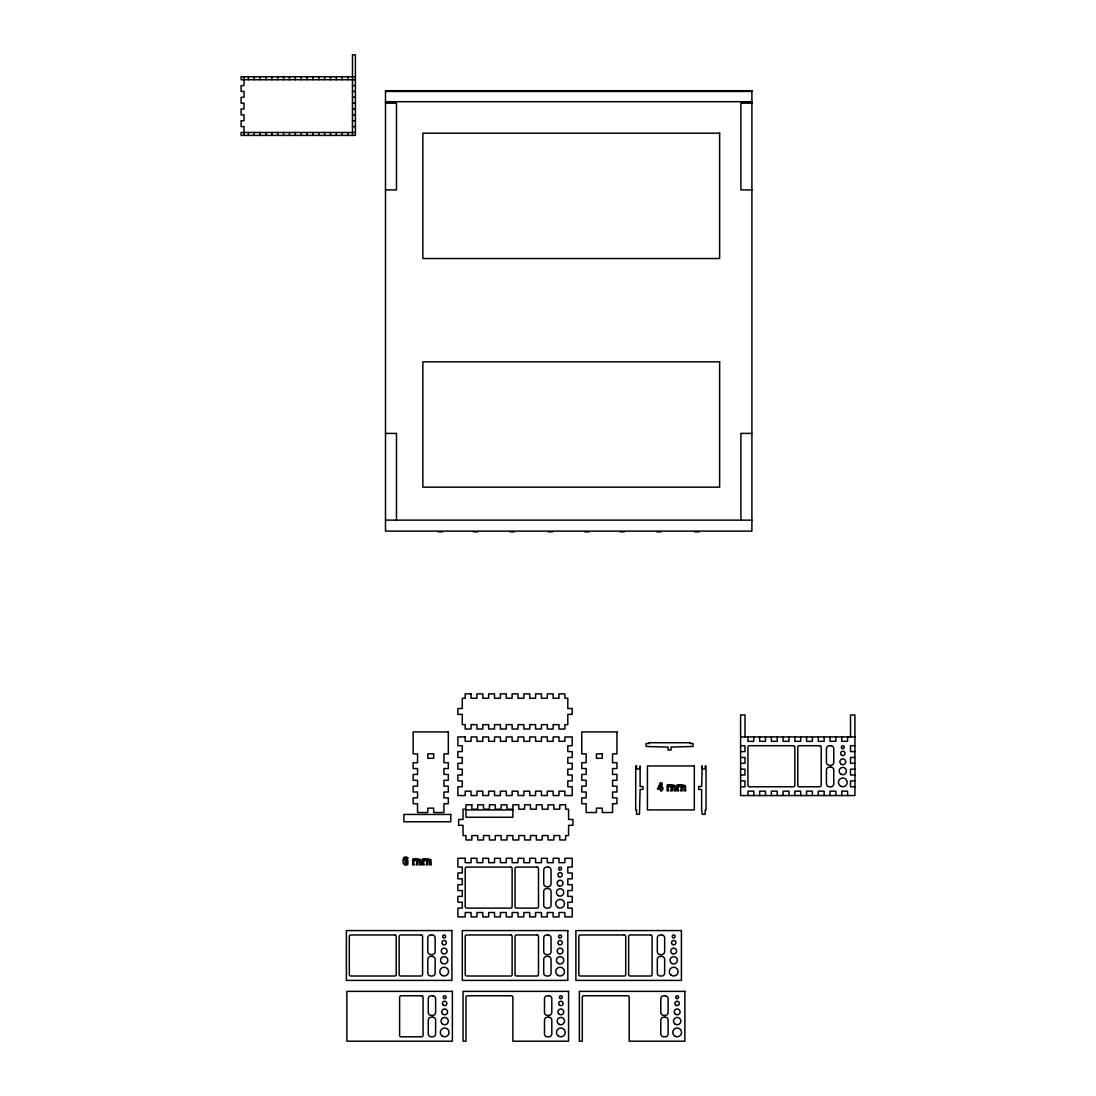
<?xml version="1.0" encoding="UTF-8"?>
<svg xmlns="http://www.w3.org/2000/svg" width="1096" height="1096" viewBox="0 0 1096 1096"><rect width="100%" height="100%" fill="white"/><g stroke="black" fill="none" stroke-linecap="round" stroke-linejoin="round"><path stroke-width="1.5" d="M355.405 76.788L241.079 76.788L241.079 79.72L355.405 79.72M352.474 85.584L355.405 85.584M352.474 91.434L355.405 91.434M385.491 91.434L751.897 91.434M352.474 97.297L355.405 97.297M385.491 101.695L751.897 101.695M352.474 103.161L355.405 103.161M385.491 103.161L396.478 103.161L396.478 189.896L385.491 189.896M751.897 103.161L740.896 103.161L740.896 189.896L751.897 189.896M352.474 109.025L355.405 109.025M352.474 114.888L355.405 114.888M352.474 120.752L355.405 120.752M352.474 126.615L355.405 126.615M355.405 132.479L241.079 132.479L241.079 135.411L355.405 135.411L355.405 54.8L352.474 54.8L352.474 135.411M385.491 433.413L396.478 433.413L396.478 520.134M751.897 433.413L740.896 433.413L740.896 520.134M385.491 520.134L751.897 520.134M438.249 531.861L442.647 531.861M473.417 531.861L477.815 531.861M510.065 531.861L514.462 531.861M548.164 531.861L552.562 531.861M584.812 531.861L589.21 531.861M619.98 531.861L624.378 531.861M656.627 531.861L661.025 531.861M694.727 531.861L699.125 531.861M740.595 736.937L854.921 736.937M740.595 745.718L744.992 745.718L744.992 751.582L740.595 751.582M854.921 745.718L850.523 745.718L850.523 751.582L854.921 751.582M740.595 757.446L744.992 757.446L744.992 763.309L740.595 763.309M854.921 757.446L850.523 757.446L850.523 763.309L854.921 763.309M740.595 769.173L744.992 769.173L744.992 775.036L740.595 775.036M854.921 769.173L850.523 769.173L850.523 775.036L854.921 775.036M740.595 780.9L744.992 780.9L744.992 786.764L740.595 786.764M854.921 780.9L850.523 780.9L850.523 786.764L854.921 786.764M406.78 858.949C411.069 858.36 403.657 854.907 403.369 858.702C402.712 860.881 402.629 864.758 405.602 865.087M406.753 858.771L405.219 858.374L404.561 860.292L407.904 860.538L407.835 864.237A2.699 2.699 0 0 1 405.616 865.018M850.523 736.937L850.523 714.948L854.921 714.948L854.921 795.559L740.595 795.559L740.595 714.948L744.992 714.948L744.992 736.937M847.592 736.937L847.592 741.321L841.728 741.321L841.728 736.937M847.592 795.559L847.592 791.161L841.728 791.161L841.728 795.559M835.864 736.937L835.864 741.321L830.001 741.321L830.001 736.937M835.864 795.559L835.864 791.161L830.001 791.161L830.001 795.559M824.137 736.937L824.137 741.321L818.274 741.321L818.274 736.937M824.137 795.559L824.137 791.161L818.274 791.161L818.274 795.559M812.41 736.937L812.41 741.321L806.546 741.321L806.546 736.937M812.41 795.559L812.41 791.161L806.546 791.161L806.546 795.559M800.697 736.937L800.697 741.321L794.833 741.321L794.833 736.937M800.697 795.559L800.697 791.161L794.833 791.161L794.833 795.559M788.969 736.937L788.969 741.321L783.106 741.321L783.106 736.937M788.969 795.559L788.969 791.161L783.106 791.161L783.106 795.559M777.242 736.937L777.242 741.321L771.379 741.321L771.379 736.937M777.242 795.559L777.242 791.161L771.379 791.161L771.379 795.559M765.515 736.937L765.515 741.321L759.651 741.321L759.651 736.937M765.515 795.559L765.515 791.161L759.651 791.161L759.651 795.559M753.788 736.937L753.788 741.321L747.924 741.321L747.924 736.937M753.788 795.559L753.788 791.161L747.924 791.161L747.924 795.559M348.076 76.788L348.076 79.72M348.076 132.479L348.076 135.411M342.212 76.788L342.212 79.72M342.212 132.479L342.212 135.411M336.349 76.788L336.349 79.72M336.349 132.479L336.349 135.411M330.485 76.788L330.485 79.72M330.485 132.479L330.485 135.411M324.622 76.788L324.622 79.72M324.622 132.479L324.622 135.411M318.758 76.788L318.758 79.72M318.758 132.479L318.758 135.411M312.894 76.788L312.894 79.72M312.894 132.479L312.894 135.411M307.031 76.788L307.031 79.72M307.031 132.479L307.031 135.411M301.167 76.788L301.167 79.72M301.167 132.479L301.167 135.411M295.304 76.788L295.304 79.72M295.304 132.479L295.304 135.411M289.454 76.788L289.454 79.72M289.454 132.479L289.454 135.411M283.59 76.788L283.59 79.72M283.59 132.479L283.59 135.411M277.726 76.788L277.726 79.72M277.726 132.479L277.726 135.411M271.863 76.788L271.863 79.72M271.863 132.479L271.863 135.411M265.999 76.788L265.999 79.72M265.999 132.479L265.999 135.411M260.136 76.788L260.136 79.72M260.136 132.479L260.136 135.411M254.272 76.788L254.272 79.72M254.272 132.479L254.272 135.411M248.408 76.788L248.408 79.72M248.408 132.479L248.408 135.411M244.011 76.788L244.011 85.584L241.079 85.584L241.079 91.434L244.011 91.434L244.011 97.297L241.079 97.297L241.079 103.161L244.011 103.161L244.011 109.025L241.079 109.025L241.079 114.888L244.011 114.888L244.011 120.752L241.079 120.752L241.079 126.615L244.011 126.615L244.011 135.411M671.574 784.9A2.206 2.206 0 0 0 668.67 785.805L668.656 784.928L667.135 784.928L667.135 790.887L668.724 790.887C665.984 784.846 673.382 784.846 670.629 790.887L672.191 790.887L672.191 787.339A1.726 1.726 0 0 1 672.3 786.681L673.889 786.394L674.081 790.887L675.684 790.887L675.492 785.777L672.875 784.983A1.973 1.973 0 0 0 672.012 785.818A1.781 1.781 0 0 0 671.492 785.092M681.534 784.9A2.206 2.206 0 0 0 678.63 785.805L678.616 784.928L677.095 784.928L677.095 790.887L678.684 790.887C675.944 784.846 683.342 784.846 680.589 790.887L682.15 790.887L682.15 787.339A1.726 1.726 0 0 1 682.26 786.681L683.849 786.394L684.041 790.887L685.644 790.887L685.452 785.777L682.835 784.983A1.973 1.973 0 0 0 681.972 785.818A1.781 1.781 0 0 0 681.438 785.092M417.151 858.908A2.206 2.206 0 0 0 414.233 859.812L414.233 858.935L412.713 858.935L412.713 864.881L414.288 864.881C411.562 858.853 418.96 858.839 416.192 864.881L417.768 864.881L417.768 861.333A1.726 1.726 0 0 1 417.877 860.689L419.467 860.387L419.658 864.881L421.261 864.881L421.042 859.73L418.384 859.004A1.973 1.973 0 0 0 417.59 859.812A1.781 1.781 0 0 0 417.055 859.086M427.111 858.908A2.206 2.206 0 0 0 424.193 859.812L424.193 858.935L422.672 858.935L422.672 864.881L424.248 864.881C421.522 858.853 428.92 858.839 426.152 864.881L427.728 864.881L427.728 861.333A1.726 1.726 0 0 1 427.824 860.689L429.413 860.387L429.618 864.881L431.221 864.881L431.002 859.73L428.344 859.004A1.973 1.973 0 0 0 427.55 859.812A1.781 1.781 0 0 0 427.015 859.086M406.917 862.415C405.205 867.594 403.753 857.935 406.917 862.415M660.532 784.531L658.545 787.956L660.532 787.956L660.532 784.531M660.313 782.996L657.395 789.175L660.532 789.175L660.532 790.887L662.053 790.887L662.053 789.175L662.957 789.175L662.957 787.956L662.053 787.956L662.053 782.996L660.313 782.996M751.897 90.708L385.491 90.708L385.491 531.122L751.897 531.122L751.897 90.708M719.647 133.205L422.864 133.205L422.864 258.519L719.647 258.519L719.647 133.205M719.647 361.844L422.864 361.844L422.864 487.158L719.647 487.158L719.647 361.844M471.075 693.864L465.211 693.864L465.211 698.262L462.293 698.262L462.293 708.509L457.895 708.509L457.895 714.373L462.293 714.373L462.293 724.634L465.211 724.634L465.211 729.032L471.075 729.032L471.075 724.634L476.938 724.634L476.938 729.032L482.802 729.032L482.802 724.634L488.665 724.634L488.665 729.032L494.529 729.032L494.529 724.634L500.393 724.634L500.393 729.032L506.256 729.032L506.256 724.634L512.12 724.634L512.12 729.032L517.983 729.032L517.983 724.634L523.847 724.634L523.847 729.032L529.711 729.032L529.711 724.634L535.574 724.634L535.574 729.032L541.424 729.032L541.424 724.634L547.288 724.634L547.288 729.032L553.151 729.032L553.151 724.634L559.015 724.634L559.015 729.032L564.878 729.032L564.878 724.634L567.81 724.634L567.81 714.373L572.208 714.373L572.208 708.509L567.81 708.509L567.81 698.262L564.878 698.262L564.878 693.864L559.015 693.864L559.015 698.262L553.151 698.262L553.151 693.864L547.288 693.864L547.288 698.262L541.424 698.262L541.424 693.864L535.574 693.864L535.574 698.262L529.711 698.262L529.711 693.864L523.847 693.864L523.847 698.262L517.983 698.262L517.983 693.864L512.12 693.864L512.12 698.262L506.256 698.262L506.256 693.864L500.393 693.864L500.393 698.262L494.529 698.262L494.529 693.864L488.665 693.864L488.665 698.262L482.802 698.262L482.802 693.864L476.938 693.864L476.938 698.262L471.075 698.262L471.075 693.864M448.319 731.923L413.151 731.923L413.151 753.897L417.549 753.897L417.549 762.693L413.151 762.693L413.151 768.556L417.549 768.556L417.549 774.42L413.151 774.42L413.151 780.284L417.549 780.284L417.549 786.147L413.151 786.147L413.151 792.011L417.549 792.011L417.549 797.874L413.151 797.874L413.151 803.738L417.549 803.738L417.549 812.52L427.81 812.52L427.81 808.136L433.66 808.136L433.66 812.52L443.921 812.52L443.921 803.738L448.319 803.738L448.319 797.874L443.921 797.874L443.921 792.011L448.319 792.011L448.319 786.147L443.921 786.147L443.921 780.284L448.319 780.284L448.319 774.42L443.921 774.42L443.921 768.556L448.319 768.556L448.319 762.693L443.921 762.693L443.921 753.897L448.319 753.897L448.319 731.923M616.952 731.923L581.77 731.923L581.77 753.897L586.168 753.897L586.168 762.693L581.77 762.693L581.77 768.556L586.168 768.556L586.168 774.42L581.77 774.42L581.77 780.284L586.168 780.284L586.168 786.147L581.77 786.147L581.77 792.011L586.168 792.011L586.168 797.874L581.77 797.874L581.77 803.738L586.168 803.738L586.168 812.52L596.43 812.52L596.43 808.136L602.293 808.136L602.293 812.52L612.554 812.52L612.554 803.738L616.952 803.738L616.952 797.874L612.554 797.874L612.554 792.011L616.952 792.011L616.952 786.147L612.554 786.147L612.554 780.284L616.952 780.284L616.952 774.42L612.554 774.42L612.554 768.556L616.952 768.556L616.952 762.693L612.554 762.693L612.554 753.897L616.952 753.897L616.952 731.923M465.211 736.937L457.895 736.937L457.895 745.718L462.293 745.718L462.293 751.582L457.895 751.582L457.895 757.446L462.293 757.446L462.293 763.309L457.895 763.309L457.895 769.173L462.293 769.173L462.293 775.036L457.895 775.036L457.895 780.9L462.293 780.9L462.293 786.764L457.895 786.764L457.895 795.559L465.211 795.559L465.211 791.161L471.075 791.161L471.075 795.559L476.938 795.559L476.938 791.161L482.802 791.161L482.802 795.559L488.665 795.559L488.665 791.161L494.529 791.161L494.529 795.559L500.393 795.559L500.393 791.161L506.256 791.161L506.256 795.559L512.12 795.559L512.12 791.161L517.983 791.161L517.983 795.559L523.847 795.559L523.847 791.161L529.711 791.161L529.711 795.559L535.574 795.559L535.574 791.161L541.424 791.161L541.424 795.559L547.288 795.559L547.288 791.161L553.151 791.161L553.151 795.559L559.015 795.559L559.015 791.161L564.878 791.161L564.878 795.559L572.208 795.559L572.208 786.764L567.81 786.764L567.81 780.9L572.208 780.9L572.208 775.036L567.81 775.036L567.81 769.173L572.208 769.173L572.208 763.309L567.81 763.309L567.81 757.446L572.208 757.446L572.208 751.582L567.81 751.582L567.81 745.718L572.208 745.718L572.208 736.937L564.878 736.937L564.878 741.321L559.015 741.321L559.015 736.937L553.151 736.937L553.151 741.321L547.288 741.321L547.288 736.937L541.424 736.937L541.424 741.321L535.574 741.321L535.574 736.937L529.711 736.937L529.711 741.321L523.847 741.321L523.847 736.937L517.983 736.937L517.983 741.321L512.12 741.321L512.12 736.937L506.256 736.937L506.256 741.321L500.393 741.321L500.393 736.937L494.529 736.937L494.529 741.321L488.665 741.321L488.665 736.937L482.802 736.937L482.802 741.321L476.938 741.321L476.938 736.937L471.075 736.937L471.075 741.321L465.211 741.321L465.211 736.937M690.083 742.718L649.038 742.718L649.038 743.54L646.106 743.54L646.106 746.472L668.094 747.102L668.094 750.034L671.026 750.034L671.026 747.102L693.015 746.472L693.015 743.54L690.083 743.54L690.083 742.718M793.367 745.718L749.39 745.718A1.466 1.466 0 0 0 747.924 747.184L747.924 785.298A1.466 1.466 0 0 0 749.39 786.764L793.367 786.764A1.466 1.466 0 0 0 794.833 785.298L794.833 747.184A1.466 1.466 0 0 0 793.367 745.718M819.74 745.718L799.231 745.718A1.466 1.466 0 0 0 797.765 747.184L797.765 785.298A1.466 1.466 0 0 0 799.231 786.764L819.74 786.764A1.466 1.466 0 0 0 821.205 785.298L821.205 747.184A1.466 1.466 0 0 0 819.74 745.718M830.837 745.718L829.371 745.718A2.932 2.932 0 0 0 826.439 748.65L826.439 762.391A2.932 2.932 0 0 0 829.371 765.323L830.837 765.323A2.932 2.932 0 0 0 833.768 762.391L833.768 748.65A2.932 2.932 0 0 0 830.837 745.718M433.66 753.897L427.81 753.897L427.81 758.295L433.66 758.295L433.66 753.897M602.293 753.897L596.43 753.897L596.43 758.295L602.293 758.295L602.293 753.897M636.543 765.967L635.707 765.967L635.707 809.93L636.543 809.93L636.543 814.328L639.475 814.328L640.105 789.421L643.037 789.421L643.037 786.49L640.105 786.49L640.105 765.967L639.475 768.899L636.543 768.899L636.543 765.967M694.316 765.967L647.421 765.967L647.421 809.93L694.316 809.93L694.316 765.967M702.262 765.967L701.632 786.49L698.7 786.49L698.7 789.421L701.632 789.421L701.632 809.93L702.262 814.328L705.194 814.328L705.194 809.93L706.03 809.93L706.03 765.967L705.194 765.967L705.194 768.899L702.262 768.899L702.262 765.967M830.837 767.159L829.371 767.159A2.932 2.932 0 0 0 826.439 770.091L826.439 783.832A2.932 2.932 0 0 0 829.371 786.764L830.837 786.764A2.932 2.932 0 0 0 833.768 783.832L833.768 770.091A2.932 2.932 0 0 0 830.837 767.159M471.842 804.807L465.978 804.807L465.978 809.204L463.046 809.204L463.046 819.466L458.649 819.466L458.649 825.329L463.046 825.329L463.046 835.577L465.978 835.577L465.978 839.974L471.842 839.974L471.842 835.577L477.705 835.577L477.705 839.974L483.555 839.974L483.555 835.577L489.419 835.577L489.419 839.974L495.282 839.974L495.282 835.577L501.146 835.577L501.146 839.974L507.01 839.974L507.01 835.577L512.873 835.577L512.873 839.974L518.737 839.974L518.737 835.577L524.6 835.577L524.6 839.974L530.464 839.974L530.464 835.577L536.328 835.577L536.328 839.974L542.191 839.974L542.191 835.577L548.055 835.577L548.055 839.974L553.905 839.974L553.905 835.577L559.768 835.577L559.768 839.974L565.632 839.974L565.632 835.577L568.564 835.577L568.564 825.329L572.961 825.329L572.961 819.466L568.564 819.466L568.564 809.204L565.632 809.204L565.632 804.807L559.768 804.807L559.768 809.204L553.905 809.204L553.905 804.807L548.055 804.807L548.055 809.204L542.191 809.204L542.191 804.807L536.328 804.807L536.328 809.204L530.464 809.204L530.464 804.807L524.6 804.807L524.6 809.204L518.737 809.204L518.737 804.807L512.873 804.807L512.873 809.204L507.01 809.204L507.01 804.807L501.146 804.807L501.146 809.204L495.282 809.204L495.282 804.807L489.419 804.807L489.419 809.204L483.555 809.204L483.555 804.807L477.705 804.807L477.705 809.204L471.842 809.204L471.842 804.807M512.873 809.93L465.978 809.93L465.978 817.26L512.873 817.26L512.873 809.93M450.785 814.451L403.89 814.451L403.89 821.781L450.785 821.781L450.785 814.451M465.211 858.291L457.895 858.291L457.895 867.087L462.293 867.087L462.293 872.95L457.895 872.95L457.895 878.814L462.293 878.814L462.293 884.678L457.895 884.678L457.895 890.541L462.293 890.541L462.293 896.405L457.895 896.405L457.895 902.255L462.293 902.255L462.293 908.118L457.895 908.118L457.895 916.914L465.211 916.914L465.211 912.516L471.075 912.516L471.075 916.914L476.938 916.914L476.938 912.516L482.802 912.516L482.802 916.914L488.665 916.914L488.665 912.516L494.529 912.516L494.529 916.914L500.393 916.914L500.393 912.516L506.256 912.516L506.256 916.914L512.12 916.914L512.12 912.516L517.983 912.516L517.983 916.914L523.847 916.914L523.847 912.516L529.711 912.516L529.711 916.914L535.574 916.914L535.574 912.516L541.424 912.516L541.424 916.914L547.288 916.914L547.288 912.516L553.151 912.516L553.151 916.914L559.015 916.914L559.015 912.516L564.878 912.516L564.878 916.914L572.208 916.914L572.208 908.118L567.81 908.118L567.81 902.255L572.208 902.255L572.208 896.405L567.81 896.405L567.81 890.541L572.208 890.541L572.208 884.678L567.81 884.678L567.81 878.814L572.208 878.814L572.208 872.95L567.81 872.95L567.81 867.087L572.208 867.087L572.208 858.291L564.878 858.291L564.878 862.689L559.015 862.689L559.015 858.291L553.151 858.291L553.151 862.689L547.288 862.689L547.288 858.291L541.424 858.291L541.424 862.689L535.574 862.689L535.574 858.291L529.711 858.291L529.711 862.689L523.847 862.689L523.847 858.291L517.983 858.291L517.983 862.689L512.12 862.689L512.12 858.291L506.256 858.291L506.256 862.689L500.393 862.689L500.393 858.291L494.529 858.291L494.529 862.689L488.665 862.689L488.665 858.291L482.802 858.291L482.802 862.689L476.938 862.689L476.938 858.291L471.075 858.291L471.075 862.689L465.211 862.689L465.211 858.291M510.654 867.087L466.677 867.087A1.466 1.466 0 0 0 465.211 868.553L465.211 906.652A1.466 1.466 0 0 0 466.677 908.118L510.654 908.118A1.466 1.466 0 0 0 512.12 906.652L512.12 868.553A1.466 1.466 0 0 0 510.654 867.087M537.026 867.087L516.517 867.087A1.466 1.466 0 0 0 515.052 868.553L515.052 906.652A1.466 1.466 0 0 0 516.517 908.118L537.026 908.118A1.466 1.466 0 0 0 538.492 906.652L538.492 868.553A1.466 1.466 0 0 0 537.026 867.087M548.123 867.087L546.657 867.087A2.932 2.932 0 0 0 543.726 870.019L543.726 883.76A2.932 2.932 0 0 0 546.657 886.691L548.123 886.691A2.932 2.932 0 0 0 551.055 883.76L551.055 870.019A2.932 2.932 0 0 0 548.123 867.087M548.123 888.514L546.657 888.514A2.932 2.932 0 0 0 543.726 891.445L543.726 905.186A2.932 2.932 0 0 0 546.657 908.118L548.123 908.118A2.932 2.932 0 0 0 551.055 905.186L551.055 891.445A2.932 2.932 0 0 0 548.123 888.514M451.895 930.573L346.377 930.573L346.377 980.399L451.895 980.399L451.895 930.573M567.81 930.573L462.293 930.573L462.293 980.399L567.81 980.399L567.81 930.573M681.411 930.573L575.88 930.573L575.88 980.399L681.411 980.399L681.411 930.573M394.738 934.97L350.775 934.97A1.466 1.466 0 0 0 349.309 936.436L349.309 974.536A1.466 1.466 0 0 0 350.775 976.002L394.738 976.002A1.466 1.466 0 0 0 396.204 974.536L396.204 936.436A1.466 1.466 0 0 0 394.738 934.97M421.124 934.97L400.602 934.97A1.466 1.466 0 0 0 399.136 936.436L399.136 974.536A1.466 1.466 0 0 0 400.602 976.002L421.124 976.002A1.466 1.466 0 0 0 422.59 974.536L422.59 936.436A1.466 1.466 0 0 0 421.124 934.97M432.208 934.97L430.742 934.97A2.932 2.932 0 0 0 427.81 937.902L427.81 951.643A2.932 2.932 0 0 0 430.742 954.575L432.208 954.575A2.932 2.932 0 0 0 435.139 951.643L435.139 937.902A2.932 2.932 0 0 0 432.208 934.97M510.654 934.97L466.677 934.97A1.466 1.466 0 0 0 465.211 936.436L465.211 974.536A1.466 1.466 0 0 0 466.677 976.002L510.654 976.002A1.466 1.466 0 0 0 512.12 974.536L512.12 936.436A1.466 1.466 0 0 0 510.654 934.97M537.026 934.97L516.517 934.97A1.466 1.466 0 0 0 515.052 936.436L515.052 974.536A1.466 1.466 0 0 0 516.517 976.002L537.026 976.002A1.466 1.466 0 0 0 538.492 974.536L538.492 936.436A1.466 1.466 0 0 0 537.026 934.97M548.123 934.97L546.657 934.97A2.932 2.932 0 0 0 543.726 937.902L543.726 951.643A2.932 2.932 0 0 0 546.657 954.575L548.123 954.575A2.932 2.932 0 0 0 551.055 951.643L551.055 937.902A2.932 2.932 0 0 0 548.123 934.97M624.254 934.97L580.277 934.97A1.466 1.466 0 0 0 578.811 936.436L578.811 974.536A1.466 1.466 0 0 0 580.277 976.002L624.254 976.002A1.466 1.466 0 0 0 625.72 974.536L625.72 936.436A1.466 1.466 0 0 0 624.254 934.97M650.627 934.97L630.118 934.97A1.466 1.466 0 0 0 628.652 936.436L628.652 974.536A1.466 1.466 0 0 0 630.118 976.002L650.627 976.002A1.466 1.466 0 0 0 652.093 974.536L652.093 936.436A1.466 1.466 0 0 0 650.627 934.97M661.724 934.97L660.258 934.97A2.932 2.932 0 0 0 657.326 937.902L657.326 951.643A2.932 2.932 0 0 0 660.258 954.575L661.724 954.575A2.932 2.932 0 0 0 664.656 951.643L664.656 937.902A2.932 2.932 0 0 0 661.724 934.97M432.208 956.397L430.742 956.397A2.932 2.932 0 0 0 427.81 959.329L427.81 973.07A2.932 2.932 0 0 0 430.742 976.002L432.208 976.002A2.932 2.932 0 0 0 435.139 973.07L435.139 959.329A2.932 2.932 0 0 0 432.208 956.397M548.123 956.397L546.657 956.397A2.932 2.932 0 0 0 543.726 959.329L543.726 973.07A2.932 2.932 0 0 0 546.657 976.002L548.123 976.002A2.932 2.932 0 0 0 551.055 973.07L551.055 959.329A2.932 2.932 0 0 0 548.123 956.397M661.724 956.397L660.258 956.397A2.932 2.932 0 0 0 657.326 959.329L657.326 973.07A2.932 2.932 0 0 0 660.258 976.002L661.724 976.002A2.932 2.932 0 0 0 664.656 973.07L664.656 959.329A2.932 2.932 0 0 0 661.724 956.397M452.374 991.373L346.857 991.373L346.857 1041.2L452.374 1041.2L452.374 991.373M568.564 991.373L463.046 991.373L463.046 1041.2L465.978 1041.2L465.978 997.237A1.466 1.466 0 0 1 467.444 995.771L511.407 995.771A1.466 1.466 0 0 1 512.873 997.237L512.873 1041.2L568.564 1041.2L568.564 991.373M684.877 991.373L579.359 991.373L579.359 1041.2L582.291 1041.2L582.291 997.237A1.466 1.466 0 0 1 583.757 995.771L627.72 995.771A1.466 1.466 0 0 1 629.186 997.237L629.186 1041.2L684.877 1041.2L684.877 991.373M421.604 995.771L401.081 995.771A1.466 1.466 0 0 0 399.615 997.237L399.615 1035.336A1.466 1.466 0 0 0 401.081 1036.802L421.604 1036.802A1.466 1.466 0 0 0 423.07 1035.336L423.07 997.237A1.466 1.466 0 0 0 421.604 995.771M432.687 995.771L431.221 995.771A2.932 2.932 0 0 0 428.289 998.703L428.289 1012.444A2.932 2.932 0 0 0 431.221 1015.376L432.687 1015.376A2.932 2.932 0 0 0 435.619 1012.444L435.619 998.703A2.932 2.932 0 0 0 432.687 995.771M548.877 995.771L547.411 995.771A2.932 2.932 0 0 0 544.479 998.703L544.479 1012.444A2.932 2.932 0 0 0 547.411 1015.376L548.877 1015.376A2.932 2.932 0 0 0 551.809 1012.444L551.809 998.703A2.932 2.932 0 0 0 548.877 995.771M665.19 995.771L663.724 995.771A2.932 2.932 0 0 0 660.792 998.703L660.792 1012.444A2.932 2.932 0 0 0 663.724 1015.376L665.19 1015.376A2.932 2.932 0 0 0 668.122 1012.444L668.122 998.703A2.932 2.932 0 0 0 665.19 995.771M432.687 1017.198L431.221 1017.198A2.932 2.932 0 0 0 428.289 1020.129L428.289 1033.87A2.932 2.932 0 0 0 431.221 1036.802L432.687 1036.802A2.932 2.932 0 0 0 435.619 1033.87L435.619 1020.129A2.932 2.932 0 0 0 432.687 1017.198M548.877 1017.198L547.411 1017.198A2.932 2.932 0 0 0 544.479 1020.129L544.479 1033.87A2.932 2.932 0 0 0 547.411 1036.802L548.877 1036.802A2.932 2.932 0 0 0 551.809 1033.87L551.809 1020.129A2.932 2.932 0 0 0 548.877 1017.198M665.19 1017.198L663.724 1017.198A2.932 2.932 0 0 0 660.792 1020.129L660.792 1033.87A2.932 2.932 0 0 0 663.724 1036.802L665.19 1036.802A2.932 2.932 0 0 0 668.122 1033.87L668.122 1020.129A2.932 2.932 0 0 0 665.19 1017.198M559.001 876.663A2.192 2.192 0 0 0 562.303 874.759A2.192 2.192 0 0 0 559.001 872.854A2.192 2.192 0 0 0 559.001 876.663M557.905 907.529A4.398 4.398 0 0 0 564.495 903.721A4.398 4.398 0 0 0 557.905 899.926A4.398 4.398 0 0 0 557.905 907.529M558.261 895.596A3.658 3.658 0 0 0 563.769 892.418A3.658 3.658 0 0 0 558.261 889.24A3.658 3.658 0 0 0 558.261 895.596M558.631 885.719A2.932 2.932 0 0 0 563.029 883.171A2.932 2.932 0 0 0 558.631 880.636A2.932 2.932 0 0 0 558.631 885.719M559.371 869.827A1.466 1.466 0 0 0 561.563 868.553A1.466 1.466 0 0 0 559.371 867.279A1.466 1.466 0 0 0 559.371 869.827M559.371 937.697A1.466 1.466 0 0 0 561.563 936.436A1.466 1.466 0 0 0 559.371 935.162A1.466 1.466 0 0 0 559.371 937.697M558.631 953.589A2.932 2.932 0 0 0 563.029 951.054A2.932 2.932 0 0 0 558.631 948.52A2.932 2.932 0 0 0 558.631 953.589M558.261 963.466A3.658 3.658 0 0 0 563.769 960.302A3.658 3.658 0 0 0 558.261 957.123A3.658 3.658 0 0 0 558.261 963.466M557.631 975.248A4.398 4.398 0 0 0 564.481 971.919A4.398 4.398 0 0 0 558.179 967.645A4.398 4.398 0 0 0 557.631 975.248M559.001 944.547A2.192 2.192 0 0 0 562.303 942.642A2.192 2.192 0 0 0 559.001 940.738A2.192 2.192 0 0 0 559.001 944.547M443.085 944.547A2.192 2.192 0 0 0 446.387 942.642A2.192 2.192 0 0 0 443.085 940.738A2.192 2.192 0 0 0 443.085 944.547M441.989 975.413A4.398 4.398 0 0 0 448.579 971.604A4.398 4.398 0 0 0 441.989 967.795A4.398 4.398 0 0 0 441.989 975.413M442.359 963.466A3.658 3.658 0 0 0 447.853 960.302A3.658 3.658 0 0 0 442.359 957.123A3.658 3.658 0 0 0 442.359 963.466M442.729 953.589A2.932 2.932 0 0 0 447.113 951.054A2.932 2.932 0 0 0 442.729 948.52A2.932 2.932 0 0 0 442.729 953.589M443.455 937.697A1.466 1.466 0 0 0 445.647 936.436A1.466 1.466 0 0 0 443.455 935.162A1.466 1.466 0 0 0 443.455 937.697M672.601 944.547A2.192 2.192 0 0 0 675.89 942.642A2.192 2.192 0 0 0 672.601 940.738A2.192 2.192 0 0 0 672.601 944.547M671.231 975.248A4.398 4.398 0 0 0 678.082 971.919A4.398 4.398 0 0 0 671.78 967.645A4.398 4.398 0 0 0 671.231 975.248M671.862 963.466A3.658 3.658 0 0 0 677.355 960.302A3.658 3.658 0 0 0 671.862 957.123A3.658 3.658 0 0 0 671.862 963.466M672.232 953.589A2.932 2.932 0 0 0 676.629 951.054A2.932 2.932 0 0 0 672.232 948.52A2.932 2.932 0 0 0 672.232 953.589M672.958 937.697A1.466 1.466 0 0 0 675.163 936.436A1.466 1.466 0 0 0 672.958 935.162A1.466 1.466 0 0 0 672.958 937.697M443.839 998.442A1.466 1.466 0 0 0 446.127 997.333A1.466 1.466 0 0 0 444.031 995.908A1.466 1.466 0 0 0 443.839 998.442M443.195 1014.389A2.932 2.932 0 0 0 447.593 1011.855A2.932 2.932 0 0 0 443.195 1009.32A2.932 2.932 0 0 0 443.195 1014.389M442.606 1024.13A3.658 3.658 0 0 0 448.319 1021.362A3.658 3.658 0 0 0 443.072 1017.8A3.658 3.658 0 0 0 442.606 1024.13M442.469 1036.213A4.398 4.398 0 0 0 449.059 1032.405A4.398 4.398 0 0 0 442.469 1028.596A4.398 4.398 0 0 0 442.469 1036.213M443.428 1005.265A2.192 2.192 0 0 0 446.853 1003.594A2.192 2.192 0 0 0 443.702 1001.456A2.192 2.192 0 0 0 443.428 1005.265M559.618 1005.265A2.192 2.192 0 0 0 563.043 1003.594A2.192 2.192 0 0 0 559.892 1001.456A2.192 2.192 0 0 0 559.618 1005.265M558.385 1036.049A4.398 4.398 0 0 0 565.235 1032.72A4.398 4.398 0 0 0 558.933 1028.445A4.398 4.398 0 0 0 558.385 1036.049M559.029 1024.267A3.658 3.658 0 0 0 564.522 1021.102A3.658 3.658 0 0 0 559.029 1017.924A3.658 3.658 0 0 0 559.029 1024.267M559.385 1014.389A2.932 2.932 0 0 0 563.782 1011.855A2.932 2.932 0 0 0 559.385 1009.32A2.932 2.932 0 0 0 559.385 1014.389M560.125 998.497A1.466 1.466 0 0 0 562.317 997.237A1.466 1.466 0 0 0 560.125 995.963A1.466 1.466 0 0 0 560.125 998.497M676.438 998.497A1.466 1.466 0 0 0 678.63 997.237A1.466 1.466 0 0 0 676.438 995.963A1.466 1.466 0 0 0 676.438 998.497M675.698 1014.389A2.932 2.932 0 0 0 680.095 1011.855A2.932 2.932 0 0 0 675.698 1009.32A2.932 2.932 0 0 0 675.698 1014.389M675.328 1024.267A3.658 3.658 0 0 0 680.835 1021.102A3.658 3.658 0 0 0 675.328 1017.924A3.658 3.658 0 0 0 675.328 1024.267M674.698 1036.049A4.398 4.398 0 0 0 681.548 1032.72A4.398 4.398 0 0 0 675.246 1028.445A4.398 4.398 0 0 0 674.698 1036.049M675.931 1005.265A2.192 2.192 0 0 0 679.356 1003.594A2.192 2.192 0 0 0 676.205 1001.456A2.192 2.192 0 0 0 675.931 1005.265M841.714 755.308A2.192 2.192 0 0 0 845.002 753.404A2.192 2.192 0 0 0 841.714 751.5A2.192 2.192 0 0 0 841.714 755.308M840.605 786.175A4.398 4.398 0 0 0 847.208 782.366A4.398 4.398 0 0 0 840.605 778.557A4.398 4.398 0 0 0 840.605 786.175M840.975 774.228A3.658 3.658 0 0 0 846.468 771.05A3.658 3.658 0 0 0 840.975 767.885A3.658 3.658 0 0 0 840.975 774.228M841.344 764.35A2.932 2.932 0 0 0 845.742 761.816A2.932 2.932 0 0 0 841.344 759.268A2.932 2.932 0 0 0 841.344 764.35M842.071 748.458A1.466 1.466 0 0 0 844.276 747.184A1.466 1.466 0 0 0 842.071 745.924A1.466 1.466 0 0 0 842.071 748.458"/></g></svg>
